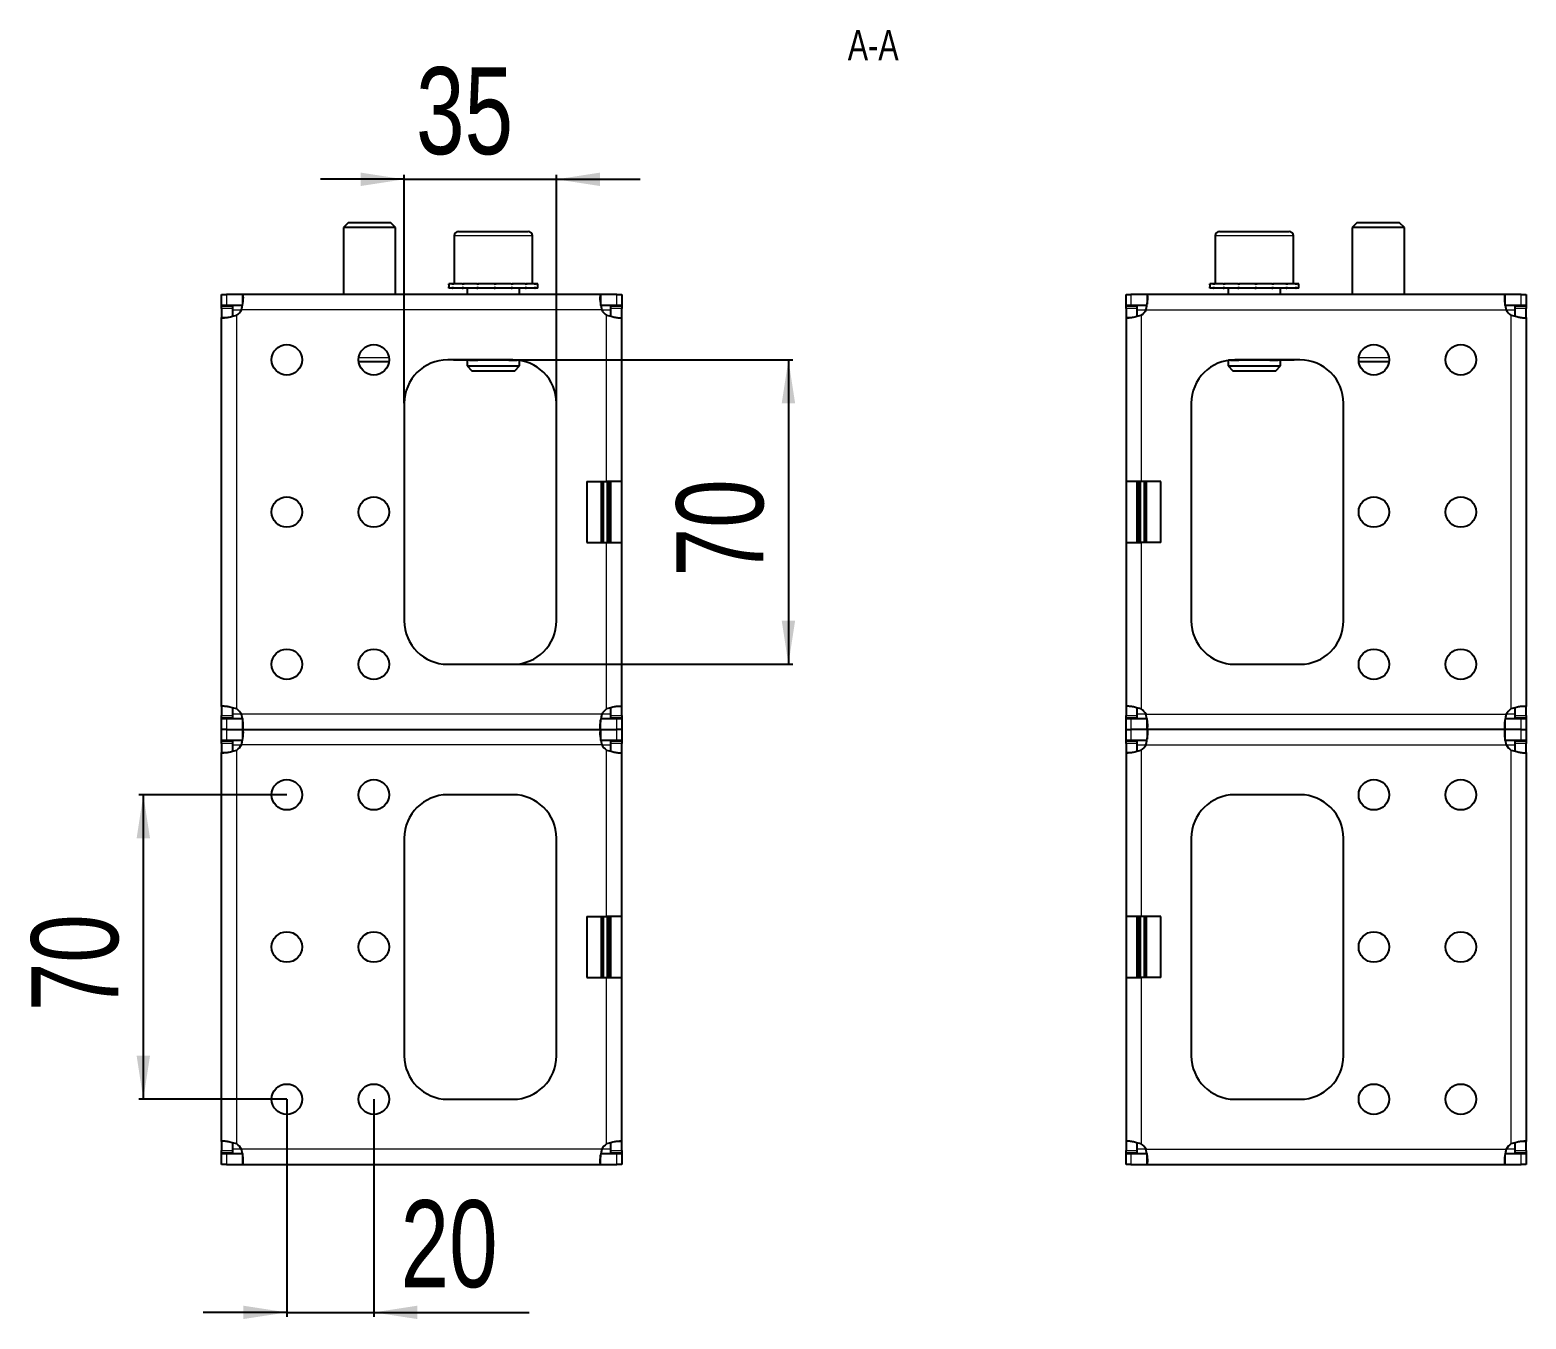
# Model space of a CAD drawing. Header units: millimetres. Extents: x 0 to 1297, y -257 to 587.
# Drawn here: x 952.5 to 1296.6, y 253.8 to 550.2 of the extents above; entities that cross this region are included whole.
import ezdxf

# ---------------------------------------------------------------- set-up
doc = ezdxf.new("R2010")
doc.units = ezdxf.units.MM
doc.layers.add('FORMAT', color=7, linetype='Continuous')
doc.styles.add('SLDTEXTSTYLE0', font='TXT', dxfattribs={"width": 0.75})
doc.dimstyles.new('SLDDIMSTYLE0', dxfattribs={"dimtxt": 20, "dimasz": 10, "dimexe": 0, "dimexo": 0.0625, "dimgap": 5, "dimtad": 2, "dimdec": 1, "dimrnd": 1e-09, "dimzin": 12, "dimdsep": 46, "dimtxsty": 'SLDTEXTSTYLE0', "dimsah": 1, "dimcen": 0.09, "dimadec": 0, "dimazin": 3, "dimtfac": 1, "dimtofl": 0, "dimtmove": 0, "dimatfit": 3, "dimfxl": 0, "dimfrac": 2, "dimtolj": 1, "dimtzin": 12, "dimarcsym": 0})
doc.dimstyles.new('SLDDIMSTYLE1', dxfattribs={"dimtxt": 20, "dimasz": 10, "dimexe": 0, "dimexo": 0.0625, "dimgap": 5, "dimtad": 2, "dimdec": 1, "dimrnd": 1e-09, "dimzin": 12, "dimdsep": 46, "dimtxsty": 'SLDTEXTSTYLE0', "dimsah": 1, "dimcen": 0.09, "dimadec": 0, "dimazin": 3, "dimtfac": 1, "dimtmove": 0, "dimatfit": 0, "dimfxl": 0, "dimfrac": 2, "dimtolj": 1, "dimtzin": 12, "dimarcsym": 0})

# ---------------------------------------------------------------- blocks, each defined once
blk = doc.blocks.new('_D_7')
at = {"layer": 'FORMAT'}
for p, q in [((1063.57, 474.39), (1127.91, 474.39)), ((1126.91, 474.39), (1126.91, 404.39)), ((1063.57, 404.39), (1127.91, 404.39))]:
    blk.add_line(p, q, dxfattribs=at)
for points in [[(1126.91, 474.39), (1125.37, 464.39), (1128.45, 464.39)], [(1126.91, 404.39), (1128.45, 414.39), (1125.37, 414.39)]]:
    blk.add_solid(points, dxfattribs=at)
at = {"layer": 'FORMAT', "insert": (1101.13, 424.61), "char_height": 20, "attachment_point": 1, "rotation": 90, "style": 'SLDTEXTSTYLE0'}
blk.add_mtext('70', dxfattribs=at)
blk = doc.blocks.new('_D_8')
at = {"layer": 'FORMAT'}
for p, q in [((1038.56, 464.4), (1038.56, 516.89)), ((1073.56, 464.4), (1073.56, 516.89)), ((1038.56, 515.89), (1019.32, 515.89)), ((1038.56, 515.89), (1073.56, 515.89)), ((1073.56, 515.89), (1092.79, 515.89))]:
    blk.add_line(p, q, dxfattribs=at)
for points in [[(1038.56, 515.89), (1028.56, 517.43), (1028.56, 514.35)], [(1073.56, 515.89), (1083.56, 514.35), (1083.56, 517.43)]]:
    blk.add_solid(points, dxfattribs=at)
at = {"layer": 'FORMAT', "insert": (1041.28, 541.67), "char_height": 20, "attachment_point": 1, "style": 'SLDTEXTSTYLE0'}
blk.add_mtext('35', dxfattribs=at)
blk = doc.blocks.new('_D_9')
at = {"layer": 'FORMAT'}
for p, q in [((1011.56, 304.38), (1011.56, 254.38)), ((1031.56, 304.38), (1031.56, 254.38)), ((1011.56, 255.38), (992.32, 255.38)), ((1011.56, 255.38), (1031.56, 255.38)), ((1031.56, 255.38), (1067.27, 255.38))]:
    blk.add_line(p, q, dxfattribs=at)
for points in [[(1011.56, 255.38), (1001.56, 256.92), (1001.56, 253.85)], [(1031.56, 255.38), (1041.56, 253.85), (1041.56, 256.92)]]:
    blk.add_solid(points, dxfattribs=at)
at = {"layer": 'FORMAT', "insert": (1037.72, 281.17), "char_height": 20, "attachment_point": 1, "style": 'SLDTEXTSTYLE0'}
blk.add_mtext('20', dxfattribs=at)
blk = doc.blocks.new('_D_10')
at = {"layer": 'FORMAT'}
for p, q in [((1011.55, 374.39), (977.55, 374.39)), ((978.55, 374.39), (978.55, 304.39)), ((1011.55, 304.39), (977.55, 304.39))]:
    blk.add_line(p, q, dxfattribs=at)
for points in [[(978.55, 374.39), (977.01, 364.39), (980.09, 364.39)], [(978.55, 304.39), (980.09, 314.39), (977.01, 314.39)]]:
    blk.add_solid(points, dxfattribs=at)
at = {"layer": 'FORMAT', "insert": (952.77, 324.61), "char_height": 20, "attachment_point": 1, "rotation": 90, "style": 'SLDTEXTSTYLE0'}
blk.add_mtext('70', dxfattribs=at)

msp = doc.modelspace()

# ---------------------------------------------------------------- linework, layer by layer
at = {"color": 7, "linetype": 'Continuous', "lineweight": 25}
for p, q in [((1025.63, 505.89), (1024.56, 504.82)), ((1035.48, 505.89), (1025.63, 505.89)), ((1036.56, 504.82), (1035.48, 505.89)), ((1257.63, 505.89), (1256.56, 504.82)), ((1267.48, 505.89), (1257.63, 505.89)), ((1268.56, 504.82), (1267.48, 505.89)), ((1024.56, 504.82), (1024.56, 489.39)), ((1036.56, 504.82), (1024.56, 504.82)), ((1036.56, 489.39), (1036.56, 504.82)), ((1050.06, 502.89), (1050.06, 491.89)), ((1051.06, 503.89), (1058.87, 503.89)), ((1058.87, 503.89), (1067.06, 503.89)), ((1068.06, 491.89), (1068.06, 502.89)), ((1225.06, 502.89), (1225.06, 491.89)), ((1226.06, 503.89), (1233.59, 503.89)), ((1233.59, 503.89), (1242.06, 503.89)), ((1243.06, 491.89), (1243.06, 502.89)), ((1256.56, 504.82), (1256.56, 489.39)), ((1268.56, 504.82), (1256.56, 504.82)), ((1268.56, 489.39), (1268.56, 504.82)), ((996.56, 486.89), (996.56, 489.39)), ((996.56, 489.39), (997.67, 489.39)), ((1001.39, 489.39), (997.67, 489.39)), ((1083.72, 489.39), (1001.39, 489.39)), ((1001.39, 489.39), (1001.39, 487.18)), ((1048.81, 491.89), (1048.81, 490.89)), ((1048.81, 491.89), (1048.81, 491.64)), ((1049.64, 491.89), (1048.81, 491.89)), ((1048.81, 491.89), (1048.81, 491.89)), ((1048.81, 490.89), (1048.81, 491.14)), ((1049.64, 490.89), (1048.81, 490.89)), ((1048.81, 490.89), (1048.81, 490.89)), ((1049.64, 491.89), (1049.74, 491.89)), ((1049.64, 490.89), (1049.74, 490.89)), ((1049.74, 491.89), (1049.74, 491.64)), ((1051.91, 491.89), (1049.74, 491.89)), ((1049.74, 490.89), (1049.74, 491.14)), ((1051.91, 490.89), (1049.74, 490.89)), ((1051.91, 491.89), (1052.09, 491.89)), ((1051.91, 490.89), (1052.09, 490.89)), ((1052.09, 491.89), (1052.09, 491.64)), ((1055.27, 491.89), (1052.09, 491.89)), ((1052.09, 490.89), (1052.09, 491.14)), ((1055.27, 490.89), (1052.09, 490.89)), ((1053.06, 490.89), (1053.06, 489.39)), ((1055.27, 491.89), (1055.5, 491.89)), ((1055.27, 490.89), (1055.5, 490.89)), ((1055.5, 491.89), (1055.5, 491.64)), ((1059.2, 491.89), (1055.5, 491.89)), ((1055.5, 490.89), (1055.5, 491.14)), ((1059.2, 490.89), (1055.5, 490.89)), ((1059.2, 491.89), (1059.28, 491.89)), ((1059.2, 490.89), (1059.35, 490.89)), ((1059.35, 490.89), (1059.45, 490.89)), ((1059.4, 491.89), (1059.45, 491.89)), ((1059.45, 491.89), (1059.45, 491.64)), ((1063.11, 491.89), (1059.45, 491.89)), ((1059.45, 490.89), (1059.45, 491.14)), ((1063.11, 490.89), (1059.45, 490.89)), ((1063.11, 491.89), (1063.34, 491.89)), ((1063.11, 490.89), (1063.34, 490.89)), ((1063.34, 491.89), (1063.34, 491.64)), ((1066.41, 491.89), (1063.34, 491.89)), ((1063.34, 490.89), (1063.34, 491.14)), ((1066.41, 490.89), (1063.34, 490.89)), ((1065.06, 489.39), (1065.06, 490.89)), ((1066.41, 491.89), (1066.58, 491.89)), ((1066.41, 490.89), (1066.58, 490.89)), ((1066.58, 491.89), (1066.58, 491.64)), ((1068.58, 491.89), (1066.58, 491.89)), ((1066.58, 490.89), (1066.58, 491.14)), ((1068.58, 490.89), (1066.58, 490.89)), ((1068.58, 491.89), (1068.67, 491.89)), ((1068.58, 490.89), (1068.67, 490.89)), ((1068.67, 491.89), (1068.67, 491.64)), ((1069.3, 491.89), (1068.67, 491.89)), ((1068.67, 490.89), (1068.67, 491.14)), ((1069.3, 490.89), (1068.67, 490.89)), ((1069.31, 490.89), (1069.31, 491.89)), ((1083.72, 489.39), (1083.72, 486.89)), ((1087.44, 489.39), (1083.72, 489.39)), ((1087.44, 489.39), (1088.56, 489.39)), ((1088.56, 489.39), (1088.56, 486.89)), ((1204.56, 486.89), (1204.56, 489.39)), ((1204.56, 489.39), (1205.67, 489.39)), ((1209.39, 489.39), (1205.67, 489.39)), ((1209.39, 489.39), (1209.39, 487.18)), ((1291.72, 489.39), (1209.39, 489.39)), ((1223.81, 491.89), (1223.81, 490.89)), ((1223.81, 491.89), (1223.81, 491.64)), ((1224.64, 491.89), (1223.81, 491.89)), ((1223.81, 491.89), (1223.81, 491.89)), ((1223.81, 490.89), (1223.81, 491.14)), ((1224.64, 490.89), (1223.81, 490.89)), ((1223.81, 490.89), (1223.81, 490.89)), ((1224.64, 491.89), (1224.74, 491.89)), ((1224.64, 490.89), (1224.74, 490.89)), ((1224.74, 491.89), (1224.74, 491.64)), ((1226.91, 491.89), (1224.74, 491.89)), ((1224.74, 490.89), (1224.74, 491.14)), ((1226.91, 490.89), (1224.74, 490.89)), ((1226.91, 491.89), (1227.09, 491.89)), ((1226.91, 490.89), (1227.09, 490.89)), ((1227.09, 491.89), (1227.09, 491.64)), ((1230.26, 491.89), (1227.09, 491.89)), ((1227.09, 490.89), (1227.09, 491.14)), ((1230.26, 490.89), (1227.09, 490.89)), ((1228.06, 490.89), (1228.06, 489.39)), ((1230.26, 491.89), (1230.5, 491.89)), ((1230.26, 490.89), (1230.5, 490.89)), ((1230.5, 491.89), (1230.5, 491.64)), ((1234.2, 491.89), (1230.5, 491.89)), ((1230.5, 490.89), (1230.5, 491.14)), ((1234.2, 490.89), (1230.5, 490.89)), ((1234.2, 491.89), (1234.27, 491.89)), ((1234.2, 490.89), (1234.35, 490.89)), ((1234.35, 490.89), (1234.45, 490.89)), ((1234.4, 491.89), (1234.45, 491.89)), ((1234.45, 491.89), (1234.45, 491.64)), ((1238.11, 491.89), (1234.45, 491.89)), ((1234.45, 490.89), (1234.45, 491.14)), ((1238.11, 490.89), (1234.45, 490.89)), ((1238.11, 491.89), (1238.34, 491.89)), ((1238.11, 490.89), (1238.34, 490.89)), ((1238.34, 491.89), (1238.34, 491.64)), ((1241.4, 491.89), (1238.34, 491.89)), ((1238.34, 490.89), (1238.34, 491.14)), ((1241.4, 490.89), (1238.34, 490.89)), ((1240.06, 489.39), (1240.06, 490.89)), ((1241.4, 491.89), (1241.57, 491.89)), ((1241.4, 490.89), (1241.57, 490.89)), ((1241.57, 491.89), (1241.57, 491.64)), ((1243.58, 491.89), (1241.57, 491.89)), ((1241.57, 490.89), (1241.57, 491.14)), ((1243.58, 490.89), (1241.57, 490.89)), ((1243.58, 491.89), (1243.67, 491.89)), ((1243.58, 490.89), (1243.67, 490.89)), ((1243.67, 491.89), (1243.67, 491.64)), ((1244.3, 491.89), (1243.67, 491.89)), ((1243.67, 490.89), (1243.67, 491.14)), ((1244.3, 490.89), (1243.67, 490.89)), ((1244.31, 490.89), (1244.31, 491.89)), ((1291.72, 486.89), (1291.72, 489.39)), ((1295.44, 489.39), (1291.72, 489.39)), ((1295.44, 489.39), (1296.56, 489.39)), ((1296.56, 489.39), (1296.56, 486.89)), ((997.67, 486.89), (996.56, 486.89)), ((996.56, 486.89), (996.56, 486.79)), ((996.56, 486.79), (999.06, 486.79)), ((996.56, 486.18), (996.56, 486.79)), ((996.56, 486.18), (996.56, 484.12)), ((1001.39, 486.89), (997.67, 486.89)), ((999.06, 486.79), (999.06, 486.18)), ((999.06, 486.18), (999.06, 484.36)), ((1087.44, 486.89), (1083.72, 486.89)), ((1086.06, 486.79), (1088.56, 486.79)), ((1086.06, 486.18), (1086.06, 486.79)), ((1086.06, 484.34), (1086.06, 486.18)), ((1088.56, 486.89), (1087.44, 486.89)), ((1088.56, 486.79), (1088.56, 486.89)), ((1088.56, 486.79), (1088.56, 486.18)), ((1088.56, 484.12), (1088.56, 486.18)), ((1205.67, 486.89), (1204.56, 486.89)), ((1204.56, 486.89), (1204.56, 486.79)), ((1204.56, 486.79), (1207.06, 486.79)), ((1204.56, 486.18), (1204.56, 486.79)), ((1204.56, 486.18), (1204.56, 484.12)), ((1209.39, 486.89), (1205.67, 486.89)), ((1207.06, 486.79), (1207.06, 486.18)), ((1207.06, 486.18), (1207.06, 484.36)), ((1295.44, 486.89), (1291.72, 486.89)), ((1294.06, 486.79), (1296.56, 486.79)), ((1294.06, 486.18), (1294.06, 486.79)), ((1294.06, 484.34), (1294.06, 486.18)), ((1296.56, 486.89), (1295.44, 486.89)), ((1296.56, 486.79), (1296.56, 486.89)), ((1296.56, 486.79), (1296.56, 486.18)), ((1296.56, 484.12), (1296.56, 486.18)), ((996.56, 394.67), (996.56, 484.12)), ((996.56, 484.12), (997.65, 484.12)), ((1088.56, 446.39), (1088.56, 484.12)), ((1204.56, 484.12), (1205.65, 484.12)), ((1204.56, 484.12), (1204.56, 446.39)), ((1296.56, 484.12), (1296.56, 394.67)), ((1035.02, 473.89), (1028.09, 473.89)), ((1063.56, 474.39), (1048.56, 474.39)), ((1050.23, 474.29), (1050.21, 474.29)), ((1050.23, 474.29), (1050.23, 474.29)), ((1050.33, 474.29), (1050.23, 474.29)), ((1050.33, 474.39), (1050.33, 474.29)), ((1053.58, 474.29), (1050.33, 474.29)), ((1053.06, 474.29), (1053.06, 472.97)), ((1053.06, 472.97), (1054.13, 471.89)), ((1053.06, 472.97), (1058.92, 472.97)), ((1053.58, 474.29), (1055.48, 474.29)), ((1054.13, 471.89), (1058.94, 471.89)), ((1056.03, 474.29), (1055.48, 474.29)), ((1062.08, 474.29), (1056.03, 474.29)), ((1058.92, 472.97), (1065.06, 472.97)), ((1058.94, 471.89), (1063.98, 471.89)), ((1062.63, 474.29), (1062.08, 474.29)), ((1062.63, 474.29), (1064.53, 474.29)), ((1063.98, 471.89), (1065.06, 472.97)), ((1064.97, 474.29), (1064.53, 474.29)), ((1065.06, 472.97), (1065.06, 474.28)), ((1228.06, 474.28), (1228.06, 472.97)), ((1228.06, 472.97), (1229.13, 471.89)), ((1228.06, 472.97), (1233.7, 472.97)), ((1228.58, 474.29), (1228.14, 474.29)), ((1228.58, 474.29), (1230.48, 474.29)), ((1229.13, 471.89), (1233.77, 471.89)), ((1244.56, 474.39), (1229.56, 474.39)), ((1231.03, 474.29), (1230.48, 474.29)), ((1237.08, 474.29), (1231.03, 474.29)), ((1233.7, 472.97), (1240.06, 472.97)), ((1233.77, 471.89), (1238.98, 471.89)), ((1237.63, 474.29), (1237.08, 474.29)), ((1237.63, 474.29), (1239.53, 474.29)), ((1238.98, 471.89), (1240.06, 472.97)), ((1242.79, 474.29), (1239.53, 474.29)), ((1240.06, 472.97), (1240.06, 474.29)), ((1242.79, 474.29), (1242.79, 474.39)), ((1242.89, 474.29), (1242.79, 474.29)), ((1242.91, 474.29), (1242.89, 474.29)), ((1242.89, 474.29), (1242.89, 474.29)), ((1265.02, 473.89), (1258.09, 473.89)), ((1038.56, 464.39), (1038.56, 414.39)), ((1073.56, 414.39), (1073.56, 464.39)), ((1219.56, 464.39), (1219.56, 414.39)), ((1254.56, 414.39), (1254.56, 464.39)), ((1080.56, 446.39), (1085.06, 446.39)), ((1080.56, 446.39), (1080.56, 432.39)), ((1088.56, 446.39), (1085.06, 446.39)), ((1086.06, 432.39), (1086.06, 446.39)), ((1088.56, 432.39), (1088.56, 446.39)), ((1208.06, 446.39), (1204.56, 446.39)), ((1204.56, 446.39), (1204.56, 432.39)), ((1207.06, 446.39), (1207.06, 432.39)), ((1212.56, 446.39), (1208.06, 446.39)), ((1212.56, 432.39), (1212.56, 446.39)), ((1080.56, 432.39), (1085.06, 432.39)), ((1085.06, 432.39), (1088.56, 432.39)), ((1088.56, 394.67), (1088.56, 432.39)), ((1204.56, 432.39), (1208.06, 432.39)), ((1204.56, 432.39), (1204.56, 394.67)), ((1212.56, 432.39), (1208.06, 432.39)), ((1048.56, 404.39), (1063.56, 404.39)), ((1229.56, 404.39), (1244.56, 404.39)), ((996.56, 394.67), (996.56, 392.6)), ((996.56, 391.99), (996.56, 392.6)), ((999.06, 394.44), (999.06, 392.6)), ((999.06, 392.6), (999.06, 391.99)), ((1086.06, 392.6), (1086.06, 394.42)), ((1086.06, 391.99), (1086.06, 392.6)), ((1088.56, 394.67), (1087.46, 394.67)), ((1088.56, 392.6), (1088.56, 394.67)), ((1088.56, 392.6), (1088.56, 391.99)), ((1204.56, 394.67), (1204.56, 392.6)), ((1204.56, 391.99), (1204.56, 392.6)), ((1207.06, 394.44), (1207.06, 392.6)), ((1207.06, 392.6), (1207.06, 391.99)), ((1294.06, 392.6), (1294.06, 394.42)), ((1294.06, 391.99), (1294.06, 392.6)), ((1296.56, 394.67), (1295.46, 394.67)), ((1296.56, 392.6), (1296.56, 394.67)), ((1296.56, 392.6), (1296.56, 391.99)), ((999.06, 391.99), (996.56, 391.99)), ((996.56, 391.99), (996.56, 391.89)), ((996.56, 389.39), (996.56, 391.89)), ((996.56, 391.89), (997.67, 391.89)), ((997.67, 389.39), (996.56, 389.39)), ((996.56, 386.89), (996.56, 389.39)), ((997.67, 391.89), (1001.39, 391.89)), ((997.67, 389.39), (1001.39, 389.39)), ((1001.39, 391.89), (1001.39, 389.39)), ((1001.39, 389.39), (1083.72, 389.39)), ((1001.39, 389.39), (1001.39, 387.18)), ((1083.72, 391.89), (1087.44, 391.89)), ((1083.72, 389.39), (1083.72, 391.61)), ((1083.72, 389.39), (1087.44, 389.39)), ((1083.72, 389.39), (1083.72, 386.89)), ((1088.56, 391.99), (1086.06, 391.99)), ((1087.44, 391.89), (1088.56, 391.89)), ((1088.56, 389.39), (1087.44, 389.39)), ((1088.56, 391.89), (1088.56, 391.99)), ((1088.56, 391.89), (1088.56, 389.39)), ((1088.56, 389.39), (1088.56, 386.89)), ((1207.06, 391.99), (1204.56, 391.99)), ((1204.56, 391.99), (1204.56, 391.89)), ((1204.56, 389.39), (1204.56, 391.89)), ((1204.56, 391.89), (1205.67, 391.89)), ((1204.56, 386.89), (1204.56, 389.39)), ((1204.56, 389.39), (1205.67, 389.39)), ((1205.67, 391.89), (1209.39, 391.89)), ((1209.39, 389.39), (1205.67, 389.39)), ((1209.39, 389.39), (1209.39, 391.89)), ((1291.72, 389.39), (1209.39, 389.39)), ((1209.39, 389.39), (1209.39, 387.18)), ((1291.72, 391.89), (1295.44, 391.89)), ((1291.72, 389.39), (1291.72, 391.61)), ((1291.72, 386.89), (1291.72, 389.39)), ((1295.44, 389.39), (1291.72, 389.39)), ((1296.56, 391.99), (1294.06, 391.99)), ((1295.44, 391.89), (1296.56, 391.89)), ((1295.44, 389.39), (1296.56, 389.39)), ((1296.56, 391.89), (1296.56, 391.99)), ((1296.56, 391.89), (1296.56, 389.39)), ((1296.56, 389.39), (1296.56, 386.89)), ((997.67, 386.89), (996.56, 386.89)), ((996.56, 386.89), (996.56, 386.79)), ((996.56, 386.79), (999.06, 386.79)), ((996.56, 386.18), (996.56, 386.79)), ((996.56, 386.18), (996.56, 384.12)), ((1001.39, 386.89), (997.67, 386.89)), ((999.06, 386.79), (999.06, 386.18)), ((999.06, 386.18), (999.06, 384.36)), ((1087.44, 386.89), (1083.72, 386.89)), ((1086.06, 386.79), (1088.56, 386.79)), ((1086.06, 386.18), (1086.06, 386.79)), ((1086.06, 384.34), (1086.06, 386.18)), ((1088.56, 386.89), (1087.44, 386.89)), ((1088.56, 386.79), (1088.56, 386.89)), ((1088.56, 386.79), (1088.56, 386.18)), ((1088.56, 384.12), (1088.56, 386.18)), ((1205.67, 386.89), (1204.56, 386.89)), ((1204.56, 386.89), (1204.56, 386.79)), ((1204.56, 386.79), (1207.06, 386.79)), ((1204.56, 386.18), (1204.56, 386.79)), ((1204.56, 386.18), (1204.56, 384.12)), ((1209.39, 386.89), (1205.67, 386.89)), ((1207.06, 386.79), (1207.06, 386.18)), ((1207.06, 386.18), (1207.06, 384.36)), ((1295.44, 386.89), (1291.72, 386.89)), ((1294.06, 386.79), (1296.56, 386.79)), ((1294.06, 386.18), (1294.06, 386.79)), ((1294.06, 384.34), (1294.06, 386.18)), ((1296.56, 386.89), (1295.44, 386.89)), ((1296.56, 386.79), (1296.56, 386.89)), ((1296.56, 386.79), (1296.56, 386.18)), ((1296.56, 384.12), (1296.56, 386.18)), ((996.56, 294.67), (996.56, 384.12)), ((996.56, 384.12), (997.65, 384.12)), ((1088.56, 346.39), (1088.56, 384.12)), ((1204.56, 384.12), (1204.56, 346.39)), ((1204.56, 384.12), (1205.65, 384.12)), ((1296.56, 384.12), (1296.56, 294.67)), ((1063.56, 374.39), (1048.56, 374.39)), ((1244.56, 374.39), (1229.56, 374.39)), ((1038.56, 364.39), (1038.56, 314.39)), ((1073.56, 314.39), (1073.56, 364.39)), ((1219.56, 364.39), (1219.56, 314.39)), ((1254.56, 314.39), (1254.56, 364.39)), ((1080.56, 346.39), (1085.06, 346.39)), ((1080.56, 346.39), (1080.56, 332.39)), ((1088.56, 346.39), (1085.06, 346.39)), ((1086.06, 332.39), (1086.06, 346.39)), ((1088.56, 332.39), (1088.56, 346.39)), ((1208.06, 346.39), (1204.56, 346.39)), ((1204.56, 346.39), (1204.56, 332.39)), ((1207.06, 346.39), (1207.06, 332.39)), ((1212.56, 346.39), (1208.06, 346.39)), ((1212.56, 332.39), (1212.56, 346.39)), ((1080.56, 332.39), (1085.06, 332.39)), ((1085.06, 332.39), (1088.56, 332.39)), ((1088.56, 294.67), (1088.56, 332.39)), ((1204.56, 332.39), (1208.06, 332.39)), ((1204.56, 332.39), (1204.56, 294.67)), ((1212.56, 332.39), (1208.06, 332.39)), ((1048.56, 304.39), (1063.56, 304.39)), ((1229.56, 304.39), (1244.56, 304.39)), ((996.56, 294.67), (996.56, 292.6)), ((996.56, 291.99), (996.56, 292.6)), ((999.06, 294.44), (999.06, 292.6)), ((999.06, 292.6), (999.06, 291.99)), ((1086.06, 292.6), (1086.06, 294.42)), ((1086.06, 291.99), (1086.06, 292.6)), ((1088.56, 294.67), (1087.46, 294.67)), ((1088.56, 292.6), (1088.56, 294.67)), ((1088.56, 292.6), (1088.56, 291.99)), ((1204.56, 294.67), (1204.56, 292.6)), ((1204.56, 291.99), (1204.56, 292.6)), ((1207.06, 294.44), (1207.06, 292.6)), ((1207.06, 292.6), (1207.06, 291.99)), ((1294.06, 292.6), (1294.06, 294.42)), ((1294.06, 291.99), (1294.06, 292.6)), ((1296.56, 294.67), (1295.46, 294.67)), ((1296.56, 292.6), (1296.56, 294.67)), ((1296.56, 292.6), (1296.56, 291.99)), ((999.06, 291.99), (996.56, 291.99)), ((996.56, 291.99), (996.56, 291.89)), ((996.56, 289.39), (996.56, 291.89)), ((996.56, 291.89), (997.67, 291.89)), ((997.67, 289.39), (996.56, 289.39)), ((997.67, 291.89), (1001.39, 291.89)), ((997.67, 289.39), (1001.39, 289.39)), ((1001.39, 291.89), (1001.39, 289.39)), ((1001.39, 289.39), (1083.72, 289.39)), ((1083.72, 291.89), (1087.44, 291.89)), ((1083.72, 289.39), (1083.72, 291.61)), ((1083.72, 289.39), (1087.44, 289.39)), ((1088.56, 291.99), (1086.06, 291.99)), ((1087.44, 291.89), (1088.56, 291.89)), ((1088.56, 289.39), (1087.44, 289.39)), ((1088.56, 291.89), (1088.56, 291.99)), ((1088.56, 291.89), (1088.56, 289.39)), ((1207.06, 291.99), (1204.56, 291.99)), ((1204.56, 291.99), (1204.56, 291.89)), ((1204.56, 289.39), (1204.56, 291.89)), ((1204.56, 291.89), (1205.67, 291.89)), ((1205.67, 289.39), (1204.56, 289.39)), ((1205.67, 291.89), (1209.39, 291.89)), ((1205.67, 289.39), (1209.39, 289.39)), ((1209.39, 289.39), (1209.39, 291.89)), ((1209.39, 289.39), (1291.72, 289.39)), ((1291.72, 291.89), (1295.44, 291.89)), ((1291.72, 289.39), (1291.72, 291.61)), ((1291.72, 289.39), (1295.44, 289.39)), ((1296.56, 291.99), (1294.06, 291.99)), ((1295.44, 291.89), (1296.56, 291.89)), ((1296.56, 289.39), (1295.44, 289.39)), ((1296.56, 291.89), (1296.56, 291.99)), ((1296.56, 291.89), (1296.56, 289.39))]:
    msp.add_line(p, q, dxfattribs=at)
at = {"color": 8, "linetype": 'Continuous', "lineweight": 18}
for p, q in [((1058.85, 502.89), (1050.06, 502.89)), ((1068.06, 502.89), (1058.85, 502.89)), ((1233.53, 502.89), (1225.06, 502.89)), ((1243.06, 502.89), (1233.53, 502.89)), ((997.67, 489.39), (997.67, 486.89)), ((1087.44, 486.89), (1087.44, 489.39)), ((1205.67, 489.39), (1205.67, 486.89)), ((1295.44, 486.89), (1295.44, 489.39)), ((999.06, 486.18), (996.56, 486.18)), ((999.06, 485.89), (1001.14, 485.89)), ((1083.97, 485.89), (1001.14, 485.89)), ((1083.97, 485.89), (1086.06, 485.89)), ((1088.56, 486.18), (1086.06, 486.18)), ((1207.06, 486.18), (1204.56, 486.18)), ((1207.06, 485.89), (1209.14, 485.89)), ((1209.14, 485.89), (1291.97, 485.89)), ((1291.97, 485.89), (1294.06, 485.89)), ((1296.56, 486.18), (1294.06, 486.18)), ((1000.06, 394.11), (1000.06, 484.67)), ((1085.06, 446.39), (1085.06, 484.67)), ((1208.06, 484.67), (1208.06, 446.39)), ((1293.06, 484.67), (1293.06, 394.11)), ((1028.09, 474.89), (1035.02, 474.89)), ((1258.09, 474.89), (1265.02, 474.89)), ((1055.48, 474.39), (1055.48, 474.29)), ((1056.03, 474.39), (1056.03, 474.29)), ((1062.08, 474.39), (1062.08, 474.29)), ((1062.63, 474.39), (1062.63, 474.29)), ((1230.48, 474.39), (1230.48, 474.29)), ((1231.03, 474.39), (1231.03, 474.29)), ((1237.08, 474.39), (1237.08, 474.29)), ((1237.63, 474.39), (1237.63, 474.29)), ((1083.86, 432.39), (1083.86, 446.39)), ((1084.06, 446.39), (1084.06, 432.39)), ((1084.17, 432.39), (1084.17, 446.39)), ((1084.37, 446.39), (1084.37, 432.39)), ((1085.25, 432.39), (1085.25, 446.39)), ((1085.45, 446.39), (1085.45, 432.39)), ((1085.55, 432.39), (1085.55, 446.39)), ((1085.75, 446.39), (1085.75, 432.39)), ((1207.36, 432.39), (1207.36, 446.39)), ((1207.56, 446.39), (1207.56, 432.39)), ((1207.67, 432.39), (1207.67, 446.39)), ((1207.87, 446.39), (1207.87, 432.39)), ((1208.75, 432.39), (1208.75, 446.39)), ((1208.95, 446.39), (1208.95, 432.39)), ((1209.05, 432.39), (1209.05, 446.39)), ((1209.25, 446.39), (1209.25, 432.39)), ((1085.06, 394.11), (1085.06, 432.39)), ((1208.06, 432.39), (1208.06, 394.11)), ((996.56, 392.6), (999.06, 392.6)), ((1001.14, 392.89), (999.06, 392.89)), ((1083.97, 392.89), (1001.14, 392.89)), ((1086.06, 392.89), (1083.97, 392.89)), ((1086.06, 392.6), (1088.56, 392.6)), ((1204.56, 392.6), (1207.06, 392.6)), ((1209.14, 392.89), (1207.06, 392.89)), ((1209.14, 392.89), (1291.97, 392.89)), ((1294.06, 392.89), (1291.97, 392.89)), ((1294.06, 392.6), (1296.56, 392.6)), ((997.67, 391.89), (997.67, 389.39)), ((997.67, 389.39), (997.67, 386.89)), ((1087.44, 389.39), (1087.44, 391.89)), ((1087.44, 386.89), (1087.44, 389.39)), ((1205.67, 391.89), (1205.67, 389.39)), ((1205.67, 389.39), (1205.67, 386.89)), ((1295.44, 389.39), (1295.44, 391.89)), ((1295.44, 386.89), (1295.44, 389.39)), ((999.06, 386.18), (996.56, 386.18)), ((999.06, 385.89), (1001.14, 385.89)), ((1083.97, 385.89), (1001.14, 385.89)), ((1083.97, 385.89), (1086.06, 385.89)), ((1088.56, 386.18), (1086.06, 386.18)), ((1207.06, 386.18), (1204.56, 386.18)), ((1207.06, 385.89), (1209.14, 385.89)), ((1209.14, 385.89), (1291.97, 385.89)), ((1291.97, 385.89), (1294.06, 385.89)), ((1296.56, 386.18), (1294.06, 386.18)), ((1000.06, 294.11), (1000.06, 384.67)), ((1085.06, 346.39), (1085.06, 384.67)), ((1208.06, 384.67), (1208.06, 346.39)), ((1293.06, 384.67), (1293.06, 294.11)), ((1083.86, 332.39), (1083.86, 346.39)), ((1084.06, 346.39), (1084.06, 332.39)), ((1084.17, 332.39), (1084.17, 346.39)), ((1084.37, 346.39), (1084.37, 332.39)), ((1085.25, 332.39), (1085.25, 346.39)), ((1085.45, 346.39), (1085.45, 332.39)), ((1085.55, 332.39), (1085.55, 346.39)), ((1085.75, 346.39), (1085.75, 332.39)), ((1207.36, 332.39), (1207.36, 346.39)), ((1207.56, 346.39), (1207.56, 332.39)), ((1207.67, 332.39), (1207.67, 346.39)), ((1207.87, 346.39), (1207.87, 332.39)), ((1208.75, 332.39), (1208.75, 346.39)), ((1208.95, 346.39), (1208.95, 332.39)), ((1209.05, 332.39), (1209.05, 346.39)), ((1209.25, 346.39), (1209.25, 332.39)), ((1085.06, 294.11), (1085.06, 332.39)), ((1208.06, 332.39), (1208.06, 294.11)), ((996.56, 292.6), (999.06, 292.6)), ((1001.14, 292.89), (999.06, 292.89)), ((1083.97, 292.89), (1001.14, 292.89)), ((1086.06, 292.89), (1083.97, 292.89)), ((1086.06, 292.6), (1088.56, 292.6)), ((1204.56, 292.6), (1207.06, 292.6)), ((1209.14, 292.89), (1207.06, 292.89)), ((1209.14, 292.89), (1291.97, 292.89)), ((1294.06, 292.89), (1291.97, 292.89)), ((1294.06, 292.6), (1296.56, 292.6)), ((997.67, 291.89), (997.67, 289.39)), ((1087.44, 289.39), (1087.44, 291.89)), ((1205.67, 291.89), (1205.67, 289.39)), ((1295.44, 289.39), (1295.44, 291.89))]:
    msp.add_line(p, q, dxfattribs=at)
at = {"color": 7, "linetype": 'Continuous', "lineweight": 25}
for centre in [(1011.56, 474.39), (1031.56, 474.39), (1261.56, 474.39), (1281.56, 474.39), (1011.56, 439.39), (1031.56, 439.39), (1261.56, 439.39), (1281.56, 439.39), (1011.56, 404.39), (1031.56, 404.39), (1261.56, 404.39), (1281.56, 404.39), (1011.56, 374.39), (1031.56, 374.39), (1261.56, 374.39), (1281.56, 374.39), (1011.56, 339.39), (1031.56, 339.39), (1261.56, 339.39), (1281.56, 339.39), (1011.56, 304.39), (1031.56, 304.39), (1261.56, 304.39), (1281.56, 304.39)]:
    msp.add_circle(centre, 3.5, dxfattribs=at)
for centre, radius, start, end in [((1051.06, 502.89), 1, 90, 180), ((1067.06, 502.89), 1, 0, 90), ((1226.06, 502.89), 1, 90, 180), ((1242.06, 502.89), 1, 0, 90), ((998.06, 487.54), 3.5, 304.8499, 331.8729), ((1087.06, 487.54), 3.5, 208.1271, 235.1501), ((1206.06, 487.54), 3.5, 304.8499, 331.8729), ((1295.06, 487.54), 3.5, 208.1271, 235.1501), ((1048.56, 464.39), 10, 90, 180), ((1063.56, 464.39), 10, 360, 90), ((1229.56, 464.39), 10, 90, 180), ((1244.56, 464.39), 10, 0, 90), ((1048.56, 414.39), 10, 180, 270), ((1063.56, 414.39), 10, 270, 0), ((1229.56, 414.39), 10, 180, 270), ((1244.56, 414.39), 10, 270, 0), ((998.06, 391.24), 3.5, 28.1271, 55.1501), ((1087.06, 391.24), 3.5, 124.8499, 151.8729), ((1206.06, 391.24), 3.5, 28.1271, 55.1501), ((1295.06, 391.24), 3.5, 124.8499, 151.8729), ((998.06, 387.54), 3.5, 304.8499, 331.8729), ((1087.06, 387.54), 3.5, 208.1271, 235.1501), ((1206.06, 387.54), 3.5, 304.8499, 331.8729), ((1295.06, 387.54), 3.5, 208.1271, 235.1501), ((1048.56, 364.39), 10, 90, 180), ((1063.56, 364.39), 10, 360, 90), ((1229.56, 364.39), 10, 90, 180), ((1244.56, 364.39), 10, 0, 90), ((1048.56, 314.39), 10, 180, 270), ((1063.56, 314.39), 10, 270, 0), ((1229.56, 314.39), 10, 180, 270), ((1244.56, 314.39), 10, 270, 0), ((998.06, 291.24), 3.5, 28.1271, 55.1501), ((1087.06, 291.24), 3.5, 124.8499, 151.8729), ((1206.06, 291.24), 3.5, 28.1271, 55.1501), ((1295.06, 291.24), 3.5, 124.8499, 151.8729)]:
    msp.add_arc(centre, radius, start, end, dxfattribs=at)
for points, knots in [([(1001.14, 485.89), (1001.2, 486.15), (1001.3, 486.64), (1001.44, 487.46), (1001.54, 488.17), (1001.56, 488.74), (1001.54, 489.1), (1001.49, 489.34), (1001.42, 489.37), (1001.39, 489.39)], [0, 0, 0, 0, 0.144067, 0.271276, 0.474907, 0.597997, 0.726338, 0.860245, 1, 1, 1, 1]), ([(1048.81, 491.64), (1048.81, 491.68), (1048.81, 491.75), (1048.81, 491.83), (1048.81, 491.87), (1048.81, 491.89)], [0, 0, 0, 0, 0.499981, 0.749988, 1, 1, 1, 1]), ([(1048.81, 490.89), (1048.81, 490.91), (1048.81, 490.95), (1048.81, 491.04), (1048.81, 491.1), (1048.81, 491.14)], [0, 0, 0, 0, 0.25014, 0.50028, 1, 1, 1, 1]), ([(1049.74, 491.64), (1049.73, 491.68), (1049.7, 491.75), (1049.67, 491.83), (1049.65, 491.87), (1049.64, 491.89)], [0, 0, 0, 0, 0.4999808, 0.7499881, 1, 1, 1, 1]), ([(1049.64, 490.89), (1049.65, 490.91), (1049.67, 490.95), (1049.7, 491.04), (1049.73, 491.1), (1049.74, 491.14)], [0, 0, 0, 0, 0.25014, 0.50028, 1, 1, 1, 1]), ([(1052.09, 491.64), (1052.06, 491.68), (1052.02, 491.75), (1051.96, 491.83), (1051.93, 491.87), (1051.91, 491.89)], [0, 0, 0, 0, 0.499981, 0.749988, 1, 1, 1, 1]), ([(1051.91, 490.89), (1051.93, 490.91), (1051.96, 490.95), (1052.02, 491.04), (1052.06, 491.1), (1052.09, 491.14)], [0, 0, 0, 0, 0.25014, 0.50028, 1, 1, 1, 1]), ([(1055.5, 491.64), (1055.46, 491.68), (1055.4, 491.75), (1055.33, 491.83), (1055.29, 491.87), (1055.27, 491.89)], [0, 0, 0, 0, 0.499981, 0.749988, 1, 1, 1, 1]), ([(1055.27, 490.89), (1055.29, 490.91), (1055.33, 490.95), (1055.4, 491.04), (1055.46, 491.1), (1055.5, 491.14)], [0, 0, 0, 0, 0.25014, 0.50028, 1, 1, 1, 1]), ([(1059.45, 491.64), (1059.41, 491.68), (1059.35, 491.75), (1059.26, 491.83), (1059.22, 491.87), (1059.2, 491.89)], [0, 0, 0, 0, 0.499981, 0.749988, 1, 1, 1, 1]), ([(1059.2, 490.89), (1059.22, 490.91), (1059.26, 490.95), (1059.35, 491.04), (1059.41, 491.1), (1059.45, 491.14)], [0, 0, 0, 0, 0.25014, 0.50028, 1, 1, 1, 1]), ([(1059.45, 491.64), (1059.43, 491.71), (1059.4, 491.84), (1059.37, 491.88), (1059.35, 491.89)], [0, 0, 0, 0, 0.561794, 1, 1, 1, 1]), ([(1059.45, 491.14), (1059.43, 491.07), (1059.4, 490.94), (1059.37, 490.91), (1059.35, 490.89)], [0, 0, 0, 0, 0.561794, 1, 1, 1, 1]), ([(1063.34, 491.64), (1063.3, 491.68), (1063.25, 491.75), (1063.17, 491.83), (1063.13, 491.87), (1063.11, 491.89)], [0, 0, 0, 0, 0.499981, 0.749988, 1, 1, 1, 1]), ([(1063.11, 490.89), (1063.13, 490.91), (1063.17, 490.95), (1063.25, 491.04), (1063.3, 491.1), (1063.34, 491.14)], [0, 0, 0, 0, 0.25014, 0.50028, 1, 1, 1, 1]), ([(1066.58, 491.64), (1066.55, 491.68), (1066.51, 491.75), (1066.45, 491.83), (1066.42, 491.87), (1066.41, 491.89)], [0, 0, 0, 0, 0.499981, 0.749988, 1, 1, 1, 1]), ([(1066.41, 490.89), (1066.42, 490.91), (1066.45, 490.95), (1066.51, 491.04), (1066.55, 491.1), (1066.58, 491.14)], [0, 0, 0, 0, 0.25014, 0.50028, 1, 1, 1, 1]), ([(1068.67, 491.64), (1068.66, 491.68), (1068.63, 491.75), (1068.6, 491.83), (1068.59, 491.87), (1068.58, 491.89)], [0, 0, 0, 0, 0.499981, 0.749988, 1, 1, 1, 1]), ([(1068.58, 490.89), (1068.59, 490.91), (1068.6, 490.95), (1068.63, 491.04), (1068.66, 491.1), (1068.67, 491.14)], [0, 0, 0, 0, 0.25014, 0.50028, 1, 1, 1, 1]), ([(1083.72, 489.39), (1083.69, 489.37), (1083.64, 489.33), (1083.57, 488.98), (1083.55, 488.31), (1083.68, 487.2), (1083.87, 486.34), (1083.97, 485.89)], [0, 0, 0, 0, 0.16069, 0.301312, 0.521951, 0.753573, 1, 1, 1, 1]), ([(1209.14, 485.89), (1209.2, 486.15), (1209.3, 486.64), (1209.44, 487.46), (1209.54, 488.17), (1209.56, 488.74), (1209.54, 489.1), (1209.49, 489.34), (1209.42, 489.37), (1209.39, 489.39)], [0, 0, 0, 0, 0.144067, 0.271276, 0.474907, 0.597997, 0.726338, 0.860245, 1, 1, 1, 1]), ([(1223.81, 491.64), (1223.81, 491.68), (1223.81, 491.75), (1223.81, 491.83), (1223.81, 491.87), (1223.81, 491.89)], [0, 0, 0, 0, 0.499981, 0.749988, 1, 1, 1, 1]), ([(1223.81, 490.89), (1223.81, 490.91), (1223.81, 490.95), (1223.81, 491.04), (1223.81, 491.1), (1223.81, 491.14)], [0, 0, 0, 0, 0.25014, 0.50028, 1, 1, 1, 1]), ([(1224.74, 491.64), (1224.72, 491.68), (1224.7, 491.75), (1224.67, 491.83), (1224.65, 491.87), (1224.64, 491.89)], [0, 0, 0, 0, 0.499981, 0.749988, 1, 1, 1, 1]), ([(1224.64, 490.89), (1224.65, 490.91), (1224.67, 490.95), (1224.7, 491.04), (1224.72, 491.1), (1224.74, 491.14)], [0, 0, 0, 0, 0.25014, 0.50028, 1, 1, 1, 1]), ([(1227.09, 491.64), (1227.06, 491.68), (1227.01, 491.75), (1226.95, 491.83), (1226.92, 491.87), (1226.91, 491.89)], [0, 0, 0, 0, 0.499981, 0.749988, 1, 1, 1, 1]), ([(1226.91, 490.89), (1226.92, 490.91), (1226.95, 490.95), (1227.01, 491.04), (1227.06, 491.1), (1227.09, 491.14)], [0, 0, 0, 0, 0.2501401, 0.5002802, 1, 1, 1, 1]), ([(1230.5, 491.64), (1230.46, 491.68), (1230.4, 491.75), (1230.32, 491.83), (1230.28, 491.87), (1230.26, 491.89)], [0, 0, 0, 0, 0.499981, 0.749988, 1, 1, 1, 1]), ([(1230.26, 490.89), (1230.28, 490.91), (1230.32, 490.95), (1230.4, 491.04), (1230.46, 491.1), (1230.5, 491.14)], [0, 0, 0, 0, 0.25014, 0.50028, 1, 1, 1, 1]), ([(1234.45, 491.64), (1234.4, 491.68), (1234.34, 491.75), (1234.26, 491.83), (1234.22, 491.87), (1234.2, 491.89)], [0, 0, 0, 0, 0.499981, 0.749988, 1, 1, 1, 1]), ([(1234.2, 490.89), (1234.22, 490.91), (1234.26, 490.95), (1234.34, 491.04), (1234.4, 491.1), (1234.45, 491.14)], [0, 0, 0, 0, 0.25014, 0.50028, 1, 1, 1, 1]), ([(1234.45, 491.64), (1234.43, 491.71), (1234.4, 491.84), (1234.36, 491.88), (1234.35, 491.89)], [0, 0, 0, 0, 0.561794, 1, 1, 1, 1]), ([(1234.45, 491.14), (1234.43, 491.07), (1234.4, 490.94), (1234.36, 490.91), (1234.35, 490.89)], [0, 0, 0, 0, 0.561794, 1, 1, 1, 1]), ([(1238.34, 491.64), (1238.3, 491.68), (1238.24, 491.75), (1238.17, 491.83), (1238.13, 491.87), (1238.11, 491.89)], [0, 0, 0, 0, 0.499981, 0.749988, 1, 1, 1, 1]), ([(1238.11, 490.89), (1238.13, 490.91), (1238.17, 490.95), (1238.24, 491.04), (1238.3, 491.1), (1238.34, 491.14)], [0, 0, 0, 0, 0.25014, 0.50028, 1, 1, 1, 1]), ([(1241.57, 491.64), (1241.55, 491.68), (1241.5, 491.75), (1241.45, 491.83), (1241.42, 491.87), (1241.4, 491.89)], [0, 0, 0, 0, 0.4999808, 0.7499881, 1, 1, 1, 1]), ([(1241.4, 490.89), (1241.42, 490.91), (1241.45, 490.95), (1241.5, 491.04), (1241.55, 491.1), (1241.57, 491.14)], [0, 0, 0, 0, 0.25014, 0.50028, 1, 1, 1, 1]), ([(1243.67, 491.64), (1243.65, 491.68), (1243.63, 491.75), (1243.6, 491.83), (1243.59, 491.87), (1243.58, 491.89)], [0, 0, 0, 0, 0.499981, 0.749988, 1, 1, 1, 1]), ([(1243.58, 490.89), (1243.59, 490.91), (1243.6, 490.95), (1243.63, 491.04), (1243.65, 491.1), (1243.67, 491.14)], [0, 0, 0, 0, 0.25014, 0.50028, 1, 1, 1, 1]), ([(1291.72, 489.39), (1291.69, 489.37), (1291.64, 489.33), (1291.57, 488.98), (1291.55, 488.31), (1291.68, 487.2), (1291.87, 486.34), (1291.97, 485.89)], [0, 0, 0, 0, 0.16069, 0.301312, 0.521951, 0.753573, 1, 1, 1, 1]), ([(996.56, 484.12), (996.58, 484.1), (996.63, 484.07), (997.03, 484.06), (997.74, 484.1), (998.84, 484.31), (999.64, 484.55), (1000.06, 484.67)], [0, 0, 0, 0, 0.17084, 0.319217, 0.548103, 0.767822, 1, 1, 1, 1]), ([(1085.06, 484.67), (1085.51, 484.54), (1086.32, 484.33), (1087.23, 484.13), (1087.82, 484.06), (1088.22, 484.04), (1088.5, 484.06), (1088.54, 484.1), (1088.56, 484.12)], [0, 0, 0, 0, 0.254149, 0.448213, 0.574908, 0.708872, 0.850468, 1, 1, 1, 1]), ([(1204.56, 484.12), (1204.58, 484.1), (1204.63, 484.07), (1205.03, 484.06), (1205.74, 484.1), (1206.84, 484.31), (1207.64, 484.55), (1208.06, 484.67)], [0, 0, 0, 0, 0.17084, 0.319217, 0.548103, 0.767822, 1, 1, 1, 1]), ([(1293.06, 484.67), (1293.51, 484.54), (1294.32, 484.33), (1295.23, 484.13), (1295.82, 484.06), (1296.22, 484.04), (1296.5, 484.06), (1296.54, 484.1), (1296.56, 484.12)], [0, 0, 0, 0, 0.2541487, 0.4482127, 0.5749082, 0.7088724, 0.8504677, 1, 1, 1, 1]), ([(1050.21, 474.29), (1050.16, 474.3), (1050.08, 474.3), (1049.94, 474.33), (1049.87, 474.38), (1049.85, 474.39)], [0, 0, 0, 0, 0.418107, 0.837733, 1, 1, 1, 1]), ([(1053.58, 474.29), (1053.51, 474.29), (1053.4, 474.3), (1053.33, 474.36), (1053.31, 474.39)], [0, 0, 0, 0, 0.594904, 1, 1, 1, 1]), ([(1239.81, 474.39), (1239.79, 474.37), (1239.74, 474.31), (1239.63, 474.29), (1239.55, 474.29), (1239.53, 474.29)], [0, 0, 0, 0, 0.319957, 0.82406, 1, 1, 1, 1]), ([(1243.27, 474.39), (1243.22, 474.37), (1243.12, 474.32), (1243, 474.3), (1242.93, 474.3), (1242.91, 474.29)], [0, 0, 0, 0, 0.34226, 0.727317, 1, 1, 1, 1]), ([(1000.06, 394.11), (999.6, 394.24), (998.79, 394.46), (997.88, 394.65), (997.29, 394.72), (996.89, 394.74), (996.61, 394.73), (996.57, 394.69), (996.56, 394.67)], [0, 0, 0, 0, 0.254149, 0.448213, 0.574908, 0.708872, 0.850468, 1, 1, 1, 1]), ([(1001.39, 389.39), (1001.42, 389.41), (1001.47, 389.45), (1001.54, 389.81), (1001.57, 390.47), (1001.43, 391.58), (1001.24, 392.45), (1001.14, 392.89)], [0, 0, 0, 0, 0.16069, 0.301312, 0.521951, 0.753573, 1, 1, 1, 1]), ([(1083.97, 392.89), (1083.92, 392.63), (1083.82, 392.14), (1083.67, 391.32), (1083.57, 390.61), (1083.55, 390.05), (1083.57, 389.69), (1083.63, 389.44), (1083.69, 389.41), (1083.72, 389.39)], [0, 0, 0, 0, 0.144067, 0.271276, 0.474907, 0.597997, 0.726338, 0.860245, 1, 1, 1, 1]), ([(1088.56, 394.67), (1088.53, 394.68), (1088.48, 394.71), (1088.09, 394.72), (1087.37, 394.68), (1086.27, 394.47), (1085.47, 394.23), (1085.06, 394.11)], [0, 0, 0, 0, 0.17084, 0.319217, 0.548103, 0.767822, 1, 1, 1, 1]), ([(1208.06, 394.11), (1207.6, 394.24), (1206.79, 394.46), (1205.88, 394.65), (1205.29, 394.72), (1204.89, 394.74), (1204.61, 394.73), (1204.57, 394.69), (1204.56, 394.67)], [0, 0, 0, 0, 0.254149, 0.448213, 0.574908, 0.708872, 0.850468, 1, 1, 1, 1]), ([(1209.39, 389.39), (1209.42, 389.41), (1209.47, 389.45), (1209.54, 389.81), (1209.57, 390.47), (1209.43, 391.58), (1209.24, 392.45), (1209.14, 392.89)], [0, 0, 0, 0, 0.16069, 0.301312, 0.521951, 0.753573, 1, 1, 1, 1]), ([(1291.97, 392.89), (1291.92, 392.63), (1291.82, 392.14), (1291.67, 391.32), (1291.57, 390.61), (1291.55, 390.05), (1291.57, 389.69), (1291.63, 389.44), (1291.69, 389.41), (1291.72, 389.39)], [0, 0, 0, 0, 0.144067, 0.271276, 0.474907, 0.597997, 0.726338, 0.860245, 1, 1, 1, 1]), ([(1296.56, 394.67), (1296.53, 394.68), (1296.48, 394.71), (1296.09, 394.72), (1295.37, 394.68), (1294.27, 394.47), (1293.47, 394.23), (1293.06, 394.11)], [0, 0, 0, 0, 0.17084, 0.319217, 0.548103, 0.767822, 1, 1, 1, 1]), ([(1001.14, 385.89), (1001.2, 386.15), (1001.3, 386.64), (1001.44, 387.46), (1001.54, 388.17), (1001.56, 388.74), (1001.54, 389.1), (1001.49, 389.34), (1001.42, 389.37), (1001.39, 389.39)], [0, 0, 0, 0, 0.144067, 0.271276, 0.474907, 0.597997, 0.726338, 0.860245, 1, 1, 1, 1]), ([(1083.72, 389.39), (1083.69, 389.37), (1083.64, 389.33), (1083.57, 388.98), (1083.55, 388.31), (1083.68, 387.2), (1083.87, 386.34), (1083.97, 385.89)], [0, 0, 0, 0, 0.16069, 0.301312, 0.521951, 0.753573, 1, 1, 1, 1]), ([(1209.14, 385.89), (1209.2, 386.15), (1209.3, 386.64), (1209.44, 387.46), (1209.54, 388.17), (1209.56, 388.74), (1209.54, 389.1), (1209.49, 389.34), (1209.42, 389.37), (1209.39, 389.39)], [0, 0, 0, 0, 0.144067, 0.271276, 0.474907, 0.597997, 0.726338, 0.860245, 1, 1, 1, 1]), ([(1291.72, 389.39), (1291.69, 389.37), (1291.64, 389.33), (1291.57, 388.98), (1291.55, 388.31), (1291.68, 387.2), (1291.87, 386.34), (1291.97, 385.89)], [0, 0, 0, 0, 0.16069, 0.301312, 0.521951, 0.753573, 1, 1, 1, 1]), ([(996.56, 384.12), (996.58, 384.1), (996.63, 384.07), (997.03, 384.06), (997.74, 384.1), (998.84, 384.31), (999.64, 384.55), (1000.06, 384.67)], [0, 0, 0, 0, 0.17084, 0.319217, 0.548103, 0.767822, 1, 1, 1, 1]), ([(1085.06, 384.67), (1085.51, 384.54), (1086.32, 384.33), (1087.23, 384.13), (1087.82, 384.06), (1088.22, 384.04), (1088.5, 384.06), (1088.54, 384.1), (1088.56, 384.12)], [0, 0, 0, 0, 0.254149, 0.448213, 0.574908, 0.708872, 0.850468, 1, 1, 1, 1]), ([(1204.56, 384.12), (1204.58, 384.1), (1204.63, 384.07), (1205.03, 384.06), (1205.74, 384.1), (1206.84, 384.31), (1207.64, 384.55), (1208.06, 384.67)], [0, 0, 0, 0, 0.17084, 0.319217, 0.548103, 0.767822, 1, 1, 1, 1]), ([(1293.06, 384.67), (1293.51, 384.54), (1294.32, 384.33), (1295.23, 384.13), (1295.82, 384.06), (1296.22, 384.04), (1296.5, 384.06), (1296.54, 384.1), (1296.56, 384.12)], [0, 0, 0, 0, 0.2541487, 0.4482127, 0.5749082, 0.7088724, 0.8504677, 1, 1, 1, 1]), ([(1000.06, 294.11), (999.6, 294.24), (998.79, 294.46), (997.88, 294.65), (997.29, 294.72), (996.89, 294.74), (996.61, 294.73), (996.57, 294.69), (996.56, 294.67)], [0, 0, 0, 0, 0.254149, 0.448213, 0.574908, 0.708872, 0.850468, 1, 1, 1, 1]), ([(1001.39, 289.39), (1001.42, 289.41), (1001.47, 289.45), (1001.54, 289.81), (1001.57, 290.47), (1001.43, 291.58), (1001.24, 292.45), (1001.14, 292.89)], [0, 0, 0, 0, 0.16069, 0.301312, 0.521951, 0.753573, 1, 1, 1, 1]), ([(1083.97, 292.89), (1083.92, 292.63), (1083.82, 292.14), (1083.67, 291.32), (1083.57, 290.61), (1083.55, 290.05), (1083.57, 289.69), (1083.63, 289.44), (1083.69, 289.41), (1083.72, 289.39)], [0, 0, 0, 0, 0.144067, 0.271276, 0.474907, 0.597997, 0.726338, 0.860245, 1, 1, 1, 1]), ([(1088.56, 294.67), (1088.53, 294.68), (1088.48, 294.71), (1088.09, 294.72), (1087.37, 294.68), (1086.27, 294.47), (1085.47, 294.23), (1085.06, 294.11)], [0, 0, 0, 0, 0.17084, 0.319217, 0.548103, 0.767822, 1, 1, 1, 1]), ([(1208.06, 294.11), (1207.6, 294.24), (1206.79, 294.46), (1205.88, 294.65), (1205.29, 294.72), (1204.89, 294.74), (1204.61, 294.73), (1204.57, 294.69), (1204.56, 294.67)], [0, 0, 0, 0, 0.254149, 0.448213, 0.574908, 0.708872, 0.850468, 1, 1, 1, 1]), ([(1209.39, 289.39), (1209.42, 289.41), (1209.47, 289.45), (1209.54, 289.81), (1209.57, 290.47), (1209.43, 291.58), (1209.24, 292.45), (1209.14, 292.89)], [0, 0, 0, 0, 0.16069, 0.301312, 0.521951, 0.753573, 1, 1, 1, 1]), ([(1291.97, 292.89), (1291.92, 292.63), (1291.82, 292.14), (1291.67, 291.32), (1291.57, 290.61), (1291.55, 290.05), (1291.57, 289.69), (1291.63, 289.44), (1291.69, 289.41), (1291.72, 289.39)], [0, 0, 0, 0, 0.144067, 0.271276, 0.474907, 0.597997, 0.726338, 0.860245, 1, 1, 1, 1]), ([(1296.56, 294.67), (1296.53, 294.68), (1296.48, 294.71), (1296.09, 294.72), (1295.37, 294.68), (1294.27, 294.47), (1293.47, 294.23), (1293.06, 294.11)], [0, 0, 0, 0, 0.17084, 0.319217, 0.548103, 0.767822, 1, 1, 1, 1])]:
    msp.add_open_spline(points, degree=3, knots=knots, dxfattribs=at)

# ---------------------------------------------------------------- texts
at = {"layer": 'FORMAT', "insert": (1146.41, 550.24), "char_height": 7, "attachment_point": 2, "style": 'SLDTEXTSTYLE0'}
msp.add_mtext('A-A', dxfattribs=at)

# ---------------------------------------------------------------- dimensions: what is measured, and where the dimension line sits
at = {"layer": 'FORMAT'}
for base, p1, p2, picture, middle in [((1073.56, 515.89), (1038.56, 464.39), (1073.56, 464.39), '_D_8', (1056.06, 515.89)), ((1031.56, 255.38), (1011.56, 304.39), (1031.56, 304.39), '_D_9', (1052.5, 255.38))]:
    dim = msp.add_linear_dim(base=base, p1=p1, p2=p2, dimstyle='SLDDIMSTYLE1', dxfattribs=at)
    dim.commit()
    dim.dimension.update_dxf_attribs({"geometry": picture, "text_midpoint": middle, "dimtype": 160})
for base, p1, p2, picture, middle in [((1126.91, 404.39), (1063.56, 474.39), (1063.56, 404.39), '_D_7', (1126.91, 439.39)), ((978.55, 304.39), (1011.56, 374.39), (1011.56, 304.39), '_D_10', (978.55, 339.39))]:
    dim = msp.add_linear_dim(base=base, p1=p1, p2=p2, angle=90, dimstyle='SLDDIMSTYLE0', dxfattribs=at)
    dim.commit()
    dim.dimension.update_dxf_attribs({"geometry": picture, "text_midpoint": middle, "dimtype": 160})

doc.saveas('drawing.dxf')
